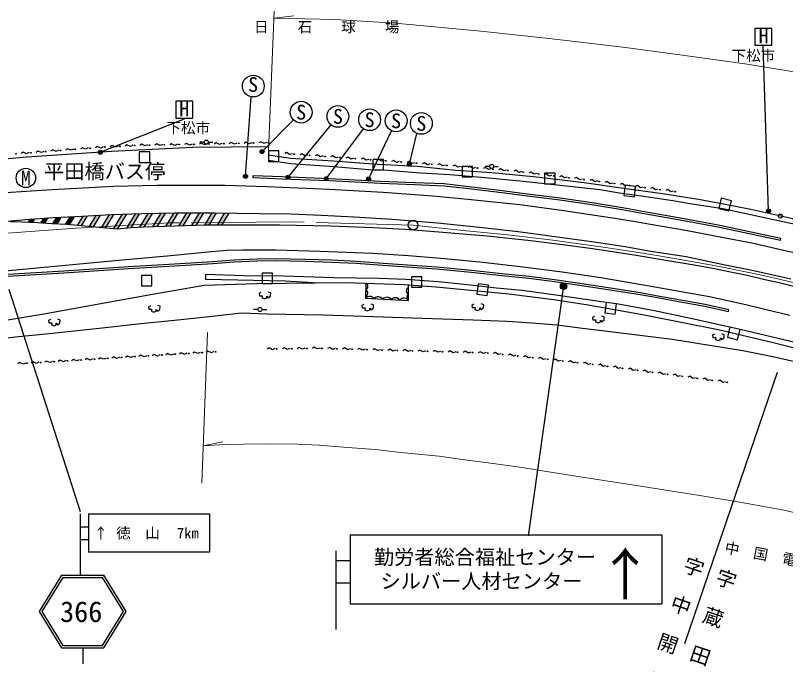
# Model space of a CAD drawing. Units: millimetres at full size, sheet at 1:1000; details may follow other scales. Extents: x 40000 to 680000, y 20000 to 380000.
# Drawn here: x 316140 to 411523, y 259230 to 339678 of the extents above; entities that cross this region are included whole.
import ezdxf
from ezdxf.enums import TextEntityAlignment as Align

# ---------------------------------------------------------------- set-up
doc = ezdxf.new("R2010")
doc.units = ezdxf.units.MM
doc.header["$LTSCALE"] = 1000
doc.linetypes.add('CHAIN', pattern=[18.5, 12, -1.5, 3.5, -1.5])
for name, color, linetype, lineweight in [('M-BGD', 7, 'Continuous', 25), ('M-BGD-EXST', 7, 'Continuous', 25), ('M-BMK', 2, 'CHAIN', 13), ('M-BMK-ROW', 30, 'Continuous', 25), ('M-BMK-SRVR', 3, 'Continuous', 25), ('M-STR-HTXT', 7, 'Continuous', 13), ('M-STR-STRC', 7, 'Continuous', 25)]:
    doc.layers.add(name, color=color, linetype=linetype, lineweight=lineweight)
doc.layers.add('M-BMK-HTXT', color=7, linetype='Continuous')
doc.styles.add('@ＭＳ ゴシック', font='')
doc.styles.add('ＭＳ ゴシック', font='')
doc.styles.get('@ＭＳ ゴシック').set_extended_font_data('@MS Gothic')
doc.styles.get('ＭＳ ゴシック').set_extended_font_data('MS Gothic')

msp = doc.modelspace()

# ---------------------------------------------------------------- hatches: boundary and pattern name
at = {"layer": 'M-BGD-EXST'}
for points in [[(326430, 322593, 0.41421), (326769, 322493, 0.41421), (326869, 322832, 1)], [(346470, 322687, 1), (346909, 322926, 0.41421), (346570, 323026, 0.41421)], [(364717, 321122, 0.41421), (365057, 321022, 0.41421), (365157, 321361, 1)], [(344414, 319617, 0.41421), (344753, 319517, 0.41421), (344853, 319856, 0.41421), (344514, 319956, 0.41421)], [(349687, 319504, 0.41421), (350026, 319404, 0.41421), (350126, 319743, 0.41421), (349787, 319843, 0.41421)], [(354414, 319312, 0.41421), (354753, 319212, 0.41421), (354853, 319551, 0.41421), (354514, 319651, 0.41421)], [(359665, 319276, 0.41421), (360005, 319176, 0.41421), (360105, 319515, 1)], [(409197, 315333, 0.41421), (409536, 315233, 0.41421), (409636, 315572, 1)]]:
    msp.add_hatch(color=256, dxfattribs=at).paths.add_polyline_path(points)
at = {"layer": 'M-STR-STRC'}
for points in [[(325066, 314838), (324522, 314808), (323829, 313658), (324329, 313615)], [(326695, 314927), (326152, 314897), (325323, 313521), (325818, 313471)], [(328321, 315008), (328022, 314999), (327782, 314986), (326808, 313371), (327304, 313321)], [(329924, 315054), (329390, 315039), (328294, 313221), (328790, 313171)], [(331528, 315100), (330994, 315084), (329923, 313307), (330433, 313370), (330487, 313372)], [(333127, 315137), (332595, 315125), (331565, 313416), (332032, 313436), (332103, 313438)], [(334724, 315172), (334192, 315160), (333175, 313472), (333710, 313489)], [(336317, 315199), (335903, 315198), (335789, 315195), (334782, 313524), (335317, 313541)], [(337896, 315204), (337370, 315202), (336389, 313575), (336925, 313592)], [(339475, 315208), (338949, 315207), (337996, 313626), (338532, 313643)], [(341051, 315208), (340757, 315212), (340527, 315211), (339603, 313678), (339774, 313683), (340132, 313683)], [(342616, 315190), (342095, 315196), (341183, 313684), (341709, 313684)], [(318538, 314469), (317987, 314425), (317738, 314013), (318253, 313996)], [(320192, 314598), (319641, 314555), (319276, 313949), (319782, 313916)], [(321825, 314691), (321286, 314668), (320794, 313853), (321305, 313828)], [(323443, 314760), (322903, 314737), (322326, 313780), (322497, 313771), (322830, 313743)], [(384367, 306340, 1), (383692, 305911, 1)]]:
    msp.add_hatch(color=256, dxfattribs=at).paths.add_polyline_path(points)

# ---------------------------------------------------------------- linework, layer by layer
at = {"layer": 'M-BGD'}
for p, q in [((339528, 323969), (338978, 323969)), ((340028, 323969), (340595, 323969)), ((374861, 320963), (374311, 320963)), ((375361, 320963), (375929, 320963)), ((345577, 319551), (345587, 319800)), ((410888, 311797), (410940, 312042)), ((346193, 303231), (345643, 303231)), ((346693, 303231), (347260, 303231)), ((404449, 302952), (404502, 303196))]:
    msp.add_line(p, q, dxfattribs=at)
for points in [[(347544, 323378), (338118, 323304), (328060, 322805), (317541, 322115), (309352, 321382)], [(326994, 323388), (326707, 323246), (326275, 323434), (326051, 323274)], [(328833, 323485), (328544, 323347), (328115, 323541), (327889, 323384)], [(330672, 323579), (330383, 323441), (329954, 323635), (329728, 323478)], [(332514, 323637), (332221, 323508), (331798, 323716), (331567, 323567)], [(334355, 323670), (334062, 323542), (333639, 323750), (333408, 323600)], [(336196, 323704), (335903, 323575), (335480, 323783), (335249, 323634)], [(338037, 323737), (337744, 323609), (337321, 323817), (337090, 323667)], [(339879, 323771), (339585, 323642), (339162, 323851), (338931, 323701)], [(341719, 323810), (341427, 323680), (341003, 323885), (340773, 323734)], [(343560, 323855), (343268, 323725), (342844, 323930), (342614, 323779)], [(345401, 323901), (345109, 323770), (344685, 323976), (344454, 323824)], [(347242, 323946), (346950, 323815), (346526, 324021), (346295, 323870)], [(317814, 322676), (317529, 322530), (317094, 322712), (316872, 322549)], [(319649, 322819), (319364, 322673), (318930, 322856), (318708, 322693)], [(321485, 322963), (321200, 322817), (320766, 322999), (320544, 322836)], [(323321, 323106), (323036, 322960), (322602, 323143), (322380, 322980)], [(325157, 323250), (324872, 323104), (324437, 323286), (324216, 323123)], [(350439, 322536), (350135, 322435), (349733, 322681), (349489, 322553)], [(352331, 322397), (352027, 322296), (351625, 322542), (351381, 322414)], [(354222, 322258), (353919, 322157), (353517, 322403), (353273, 322275)], [(412424, 314486), (407208, 315605), (403825, 316269), (400750, 316872), (396268, 317584), (390600, 318371), (386855, 318868), (383525, 319308), (380263, 319670), (375144, 320183), (370727, 320471), (365905, 320954), (361027, 321210), (355493, 321603), (350193, 321965), (347475, 322362)], [(347475, 321754), (350233, 321339), (355555, 320955), (360411, 320532)], [(356114, 322119), (355810, 322018), (355408, 322264), (355164, 322136)], [(358006, 321980), (357702, 321879), (357300, 322125), (357056, 321997)], [(359898, 321840), (359594, 321739), (359192, 321985), (358948, 321857)], [(361789, 321701), (361485, 321599), (361083, 321846), (360840, 321718)], [(363681, 321561), (363377, 321459), (362975, 321706), (362731, 321578)], [(365573, 321421), (365269, 321320), (364867, 321566), (364623, 321438)], [(361711, 320532), (366302, 320164), (369953, 319947), (373855, 319640), (379033, 319134), (383221, 318677), (388519, 318100), (391190, 317630), (393697, 317324), (397538, 316750), (399937, 316344), (403737, 315729), (406417, 315159), (411194, 314140), (414507, 313421)], [(367464, 321281), (367161, 321180), (366759, 321426), (366515, 321298)], [(369355, 321128), (369051, 321029), (368651, 321279), (368406, 321153)], [(371246, 320972), (370941, 320873), (370541, 321123), (370296, 320997)], [(373136, 320816), (372832, 320718), (372432, 320967), (372187, 320842)], [(375027, 320661), (374722, 320562), (374322, 320812), (374077, 320686)], [(376917, 320505), (376613, 320406), (376213, 320656), (375968, 320530)], [(378806, 320317), (378498, 320228), (378107, 320491), (377857, 320374)], [(410888, 311797), (403324, 313396), (398903, 314220), (394442, 315005), (391285, 315590), (387520, 316193), (383551, 316765), (379215, 317339), (376378, 317711), (371951, 318231), (369233, 318537), (365611, 318683), (361369, 318846), (355038, 319165), (349147, 319404), (345577, 319551)], [(410940, 312042), (403373, 313641), (398948, 314466), (394486, 315251), (391328, 315836), (387558, 316440), (383585, 317012), (379248, 317586), (376409, 317959), (371979, 318479), (369253, 318787), (365621, 318933), (361380, 319095), (355050, 319415), (349157, 319654), (345587, 319800)], [(380689, 320088), (380380, 320001), (379991, 320266), (379741, 320150)], [(382572, 319857), (382263, 319770), (381874, 320036), (381624, 319920)], [(384454, 319627), (384146, 319540), (383756, 319805), (383507, 319689)], [(386337, 319396), (386029, 319309), (385639, 319575), (385389, 319459)], [(388219, 319157), (387910, 319073), (387523, 319343), (387272, 319229)], [(390100, 318907), (389790, 318823), (389403, 319093), (389152, 318979)], [(391980, 318656), (391671, 318573), (391284, 318843), (391033, 318729)], [(393860, 318406), (393551, 318323), (393164, 318592), (392913, 318479)], [(395740, 318156), (395431, 318073), (395044, 318342), (394793, 318229)], [(397621, 317906), (397311, 317823), (396925, 318092), (396674, 317979)], [(404502, 303196), (401563, 303839), (398292, 304415), (395714, 304905), (393554, 305300), (391167, 305658), (388215, 306143), (385750, 306494), (382635, 306949), (379770, 307314), (376395, 307673), (372617, 308072), (368320, 308483), (361678, 308935), (358368, 309165), (355307, 309327), (352028, 309422), (348292, 309528), (346027, 309490), (343226, 309366), (340577, 309157), (335861, 308871), (330162, 308528), (322119, 307975), (315203, 307575)], [(404449, 302952), (401515, 303594), (398247, 304169), (395668, 304659), (393513, 305053), (391128, 305411), (388177, 305896), (385715, 306247), (382601, 306702), (379741, 307066), (376369, 307425), (372592, 307823), (368300, 308233), (361661, 308685), (358353, 308915), (355296, 309077), (352021, 309172), (348291, 309278), (346034, 309240), (343241, 309116), (340594, 308907), (335876, 308621), (330178, 308278), (322134, 307725), (315217, 307326)], [(389285, 304096), (383345, 304985), (378894, 305589), (375722, 305890), (372143, 306270), (368479, 306651), (364494, 306939), (361184, 307058), (355573, 307149), (349352, 307346), (344449, 307398), (339697, 307582), (339697, 306980), (349573, 306768), (353669, 306531)], [(310482, 301149), (319666, 302696), (327164, 304067), (333126, 305117), (339530, 306245), (345978, 306441), (356953, 306569), (364314, 306340), (368253, 306029), (377231, 305190), (383092, 304442), (387080, 303814), (393822, 302609), (403168, 300766), (409806, 299173), (421176, 296340)], [(359533, 306489), (359505, 304638), (364806, 304353), (364837, 306299)], [(346548, 305343), (346311, 305208), (346353, 304936), (346709, 304945), (346684, 304682), (346998, 304555), (347277, 304699), (347277, 304877), (347413, 304691), (347727, 304894), (347761, 305284), (347455, 305385)], [(332853, 303686), (332616, 303550), (332658, 303279), (333014, 303288), (332989, 303025), (333302, 302898), (333582, 303042), (333582, 303220), (333718, 303033), (334032, 303237), (334065, 303627), (333760, 303728)], [(359290, 303854), (359053, 303718), (359095, 303447), (359451, 303456), (359426, 303193), (359740, 303066), (360019, 303210), (360019, 303388), (360155, 303202), (360469, 303405), (360503, 303795), (360197, 303896)], [(372919, 303892), (372682, 303756), (372724, 303485), (373080, 303493), (373055, 303231), (373369, 303104), (373648, 303248), (373648, 303426), (373784, 303239), (374098, 303443), (374132, 303832), (373827, 303934)], [(404631, 301054), (399964, 302061), (395308, 303066), (390576, 303945)], [(415940, 295996), (409956, 297357), (406230, 298098), (403926, 298477), (400813, 298989), (397526, 299512), (393808, 299973), (389486, 300509), (386375, 300895), (383219, 301286), (380108, 301559), (377056, 301763), (372817, 301907), (366499, 302132), (360488, 302327), (354252, 302512), (347329, 302665), (344134, 302795), (340142, 302321), (335850, 301878), (331690, 301453), (326515, 300880), (320736, 300241), (316151, 299800), (310600, 299179)], [(387856, 302359), (387619, 302223), (387661, 301952), (388017, 301960), (387992, 301698), (388306, 301571), (388585, 301715), (388585, 301893), (388721, 301706), (389035, 301909), (389069, 302299), (388763, 302401)], [(320478, 301988), (320240, 301852), (320283, 301581), (320639, 301590), (320613, 301327), (320927, 301200), (321207, 301344), (321207, 301522), (321343, 301336), (321656, 301539), (321690, 301929), (321385, 302030)], [(447832, 289934), (437591, 292600), (425207, 295824), (418160, 297680), (412156, 299262), (405894, 300743)], [(402719, 300175), (402482, 300039), (402524, 299768), (402880, 299776), (402855, 299514), (403168, 299387), (403448, 299531), (403448, 299709), (403584, 299522), (403898, 299726), (403932, 300115), (403626, 300217)], [(353871, 298457), (353573, 298339), (353158, 298562), (352921, 298421)], [(334039, 297611), (333752, 297470), (333320, 297660), (333096, 297501)], [(335706, 297713), (335418, 297571), (334987, 297762), (334762, 297602)], [(337372, 297814), (337085, 297673), (336653, 297863), (336429, 297704)], [(339039, 297915), (338752, 297774), (338320, 297964), (338096, 297805)], [(340706, 298017), (340418, 297876), (339987, 298066), (339762, 297906)], [(348269, 298384), (347975, 298256), (347553, 298466), (347321, 298317)], [(350136, 298413), (349842, 298285), (349420, 298494), (349188, 298345)], [(352003, 298441), (351709, 298313), (351287, 298523), (351055, 298374)], [(355738, 298407), (355439, 298292), (355026, 298520), (354788, 298381)], [(357604, 298355), (357305, 298240), (356892, 298468), (356655, 298329)], [(359470, 298303), (359172, 298188), (358759, 298415), (358521, 298277)], [(361337, 298251), (361038, 298136), (360625, 298363), (360387, 298224)], [(363203, 298199), (362905, 298083), (362492, 298311), (362254, 298172)], [(365070, 298146), (364771, 298031), (364358, 298259), (364120, 298120)], [(366936, 298094), (366637, 297979), (366225, 298207), (365987, 298068)], [(368803, 298042), (368504, 297927), (368091, 298155), (367853, 298016)], [(370669, 297990), (370370, 297875), (369958, 298102), (369720, 297964)], [(372536, 297938), (372237, 297823), (371824, 298050), (371586, 297911)], [(374402, 297886), (374103, 297770), (373690, 297998), (373453, 297859)], [(376265, 297729), (375957, 297639), (375564, 297899), (375316, 297780)], [(378121, 297526), (377813, 297436), (377420, 297696), (377172, 297577)], [(317373, 296598), (317085, 296456), (316654, 296647), (316429, 296487)], [(319039, 296699), (318752, 296558), (318320, 296748), (318096, 296589)], [(320706, 296800), (320419, 296659), (319987, 296849), (319763, 296690)], [(322373, 296902), (322085, 296760), (321654, 296951), (321429, 296791)], [(324039, 297003), (323752, 296862), (323320, 297052), (323096, 296893)], [(325706, 297104), (325418, 296963), (324987, 297153), (324762, 296994)], [(327373, 297206), (327085, 297065), (326654, 297255), (326429, 297095)], [(329039, 297307), (328752, 297166), (328320, 297356), (328096, 297197)], [(330706, 297408), (330418, 297267), (329987, 297458), (329762, 297298)], [(332372, 297510), (332085, 297369), (331654, 297559), (331429, 297399)], [(379977, 297323), (379670, 297232), (379277, 297493), (379028, 297373)], [(381833, 297119), (381526, 297029), (381133, 297289), (380884, 297170)], [(383689, 296916), (383382, 296825), (382989, 297086), (382740, 296967)], [(385545, 296712), (385238, 296622), (384845, 296882), (384597, 296763)], [(387400, 296499), (387092, 296413), (386703, 296680), (386453, 296565)], [(389252, 296254), (388943, 296170), (388556, 296440), (388305, 296327)], [(391103, 296007), (390793, 295924), (390407, 296193), (390156, 296080)], [(392953, 295761), (392644, 295677), (392257, 295947), (392006, 295833)], [(394804, 295514), (394495, 295431), (394108, 295700), (393857, 295587)], [(396655, 295267), (396346, 295184), (395959, 295454), (395708, 295340)], [(398506, 295021), (398197, 294938), (397810, 295207), (397559, 295094)], [(400357, 294774), (400048, 294691), (399661, 294960), (399410, 294847)], [(402208, 294528), (401898, 294444), (401512, 294714), (401261, 294601)], [(404059, 294281), (403749, 294198), (403362, 294467), (403111, 294354)]]:
    msp.add_lwpolyline(points, dxfattribs=at)
for points in [[(331483, 321452), (332783, 321452), (332783, 322752), (331483, 322752)], [(347475, 321592), (348775, 321592), (348775, 322892), (347475, 322892)], [(360411, 320532), (361711, 320532), (361711, 321832), (360411, 321832)], [(371465, 319668), (372765, 319668), (372765, 320968), (371465, 320968)], [(381680, 318809), (382980, 318809), (382980, 320109), (381680, 320109)], [(391510, 317354), (392801, 317203), (392952, 318494), (391661, 318645)], [(403238, 315753), (404501, 315442), (404812, 316704), (403550, 317015)], [(331751, 306151), (333051, 306151), (333051, 307451), (331751, 307451)], [(346688, 306442), (347988, 306442), (347988, 307742), (346688, 307742)], [(365178, 305989), (366478, 305989), (366478, 307289), (365178, 307289)], [(373287, 305127), (374578, 304977), (374729, 306268), (373438, 306419)], [(389134, 302805), (390425, 302654), (390576, 303945), (389285, 304096)], [(404320, 299792), (405582, 299481), (405894, 300743), (404631, 301054)]]:
    msp.add_lwpolyline(points, close=True, dxfattribs=at)
for centre, radius in [((327227, 323365), 50), ((329066, 323459), 50), ((330905, 323553), 50), ((332746, 323603), 50), ((334587, 323637), 50), ((336428, 323670), 50), ((338269, 323704), 50), ((339778, 323969), 250), ((340111, 323737), 50), ((341952, 323778), 50), ((343793, 323823), 50), ((345633, 323868), 50), ((347474, 323913), 50), ((316211, 322512), 50), ((318047, 322656), 50), ((319883, 322799), 50), ((321719, 322943), 50), ((323555, 323086), 50), ((325391, 323230), 50), ((350667, 322481), 50), ((352559, 322342), 50), ((354450, 322203), 50), ((356342, 322064), 50), ((358234, 321925), 50), ((360125, 321785), 50), ((362017, 321646), 50), ((363909, 321506), 50), ((365801, 321366), 50), ((367692, 321226), 50), ((369583, 321071), 50), ((371473, 320915), 50), ((373364, 320760), 50), ((375111, 320963), 250), ((375254, 320604), 50), ((377145, 320448), 50), ((379031, 320252), 50), ((380914, 320022), 50), ((382797, 319791), 50), ((384679, 319561), 50), ((386562, 319330), 50), ((388444, 319089), 50), ((390324, 318838), 50), ((392204, 318588), 50), ((394084, 318338), 50), ((395965, 318088), 50), ((397845, 317838), 50), ((410884, 314815), 250), ((346443, 303231), 250), ((334272, 297587), 50), ((335939, 297689), 50), ((337606, 297790), 50), ((339272, 297891), 50), ((340939, 297993), 50), ((348500, 298350), 50), ((350367, 298378), 50), ((352234, 298407), 50), ((354101, 298415), 50), ((355968, 298363), 50), ((357834, 298311), 50), ((359701, 298258), 50), ((361567, 298206), 50), ((363434, 298154), 50), ((365300, 298102), 50), ((367166, 298050), 50), ((369033, 297998), 50), ((370899, 297945), 50), ((372766, 297893), 50), ((374632, 297841), 50), ((376490, 297666), 50), ((319273, 296675), 50), ((320939, 296776), 50), ((322606, 296878), 50), ((324272, 296979), 50), ((325939, 297080), 50), ((327606, 297182), 50), ((329272, 297283), 50), ((330939, 297385), 50), ((332606, 297486), 50), ((378346, 297463), 50), ((380203, 297260), 50), ((382059, 297056), 50), ((383915, 296853), 50), ((385771, 296649), 50), ((317606, 296574), 50), ((387625, 296432), 50), ((389476, 296186), 50), ((391327, 295939), 50), ((393178, 295692), 50), ((395029, 295446), 50), ((396879, 295199), 50), ((398730, 294953), 50), ((400581, 294706), 50), ((402432, 294459), 50), ((404283, 294213), 50)]:
    msp.add_circle(centre, radius, dxfattribs=at)
for centre, radius, start, end in [((359359, 306086), 439, 291.65404, 66.66532), ((359347, 305276), 439, 291.65404, 66.66532), ((364938, 305537), 394, 105.64214, 252.52622), ((360012, 304164), 694, 36.93091, 136.92287), ((361073, 304107), 694, 36.93091, 136.92287), ((362134, 304050), 694, 36.93091, 136.92287), ((363195, 303993), 694, 36.93091, 136.92287), ((364254, 303941), 689, 36.71791, 137.11737), ((365086, 304753), 488, 123.13804, 235.01111)]:
    msp.add_arc(centre, radius, start, end, dxfattribs=at)
at = {"layer": 'M-BGD-EXST'}
for p, q in [((407710, 338069), (407710, 335969)), ((409810, 338069), (407710, 338069)), ((409810, 335969), (409810, 338069)), ((407710, 335969), (409810, 335969)), ((409416, 315452), (408750, 335929)), ((344633, 319736), (345357, 329591)), ((336025, 329029), (336025, 326929)), ((338125, 329029), (336025, 329029)), ((338125, 326929), (338125, 329029)), ((326649, 322713), (337066, 326871)), ((336025, 326929), (338125, 326929)), ((346689, 322806), (350578, 326729)), ((349906, 319624), (355231, 326115)), ((354633, 319431), (359256, 325628)), ((359885, 319395), (362728, 325384)), ((364937, 321242), (365868, 325061))]:
    msp.add_line(p, q, dxfattribs=at)
for centre, radius in [((345602, 330919), 1350), ((351535, 327681), 1350), ((356084, 327162), 1350), ((360008, 326749), 1350), ((363291, 326611), 1350), ((366416, 326294), 1350), ((326649, 322713), 250), ((346689, 322806), 250), ((364937, 321242), 250), ((317433, 319535), 1200), ((344633, 319736), 250), ((349906, 319624), 250), ((354633, 319431), 250), ((359885, 319395), 250), ((409416, 315452), 250)]:
    msp.add_circle(centre, radius, dxfattribs=at)
at = {"layer": 'M-BMK'}
msp.add_lwpolyline([(559364, 266067), (535474, 273023), (509311, 280506), (463280, 293085), (442164, 298784), (416556, 305626), (408561, 307468), (403352, 308557), (398275, 309475), (393851, 310221), (389234, 310931), (382712, 311839), (377131, 312470), (371588, 313007), (365394, 313697), (349903, 314093), (335255, 313969), (323635, 313329), (311220, 312426)], dxfattribs=at)
at = {"layer": 'M-BMK-ROW'}
msp.add_line((410461, 295441), (399008, 261818), dxfattribs=at)
at = {"layer": 'M-BMK-SRVR'}
msp.add_circle((365394, 313697), 600, dxfattribs=at)
at = {"layer": 'M-STR-HTXT'}
for p, q in [((347475, 322892), (348205, 340216)), ((348167, 339319), (350605, 339613)), ((339919, 300379), (339235, 281711)), ((339404, 286344), (341809, 286842))]:
    msp.add_line(p, q, dxfattribs=at)
for points in [[(348167, 339319), (355726, 339172), (363183, 338705), (373781, 337723), (382635, 336760), (391678, 335691), (399035, 334728), (406781, 333637), (414830, 332316), (425569, 330360), (435495, 328382), (443646, 326554), (451185, 324827), (460859, 322391), (468368, 320490), (478831, 317543), (489745, 314572), (501907, 311171)], [(415423, 277434), (411308, 278363), (406121, 279320), (400907, 280193), (392751, 281469), (386071, 282511), (378308, 283752), (374700, 284231), (371487, 284653), (368640, 285048), (363835, 285502), (360735, 285896), (357268, 286122), (353773, 286403), (351095, 286544), (347874, 286572), (344379, 286544), (342068, 286516), (339404, 286344)]]:
    msp.add_lwpolyline(points, dxfattribs=at)
at = {"layer": 'M-STR-STRC'}
for p, q in [((323829, 313658), (324522, 314808)), ((324329, 313615), (325066, 314838)), ((325323, 313521), (326152, 314897)), ((325818, 313471), (326695, 314927)), ((326808, 313371), (327782, 314986)), ((327304, 313321), (328321, 315008)), ((328294, 313221), (329390, 315039)), ((328790, 313171), (329924, 315054)), ((329923, 313307), (330994, 315084)), ((330487, 313372), (331528, 315100)), ((331565, 313416), (332595, 315125)), ((332103, 313438), (333127, 315137)), ((333175, 313472), (334192, 315160)), ((333710, 313489), (334724, 315172)), ((334782, 313524), (335789, 315195)), ((335317, 313541), (336317, 315199)), ((336389, 313575), (337370, 315202)), ((336925, 313592), (337896, 315204)), ((337996, 313626), (338949, 315207)), ((338532, 313643), (339475, 315208)), ((339603, 313678), (340527, 315211)), ((340132, 313683), (341051, 315208)), ((341183, 313684), (342095, 315196)), ((341709, 313684), (342616, 315190)), ((317738, 314013), (317987, 314425)), ((318253, 313996), (318538, 314469)), ((319276, 313949), (319641, 314555)), ((319782, 313916), (320192, 314598)), ((320794, 313853), (321286, 314668)), ((321305, 313828), (321825, 314691)), ((322326, 313780), (322903, 314737)), ((322830, 313743), (323443, 314760)), ((315309, 305738), (324171, 278182)), ((384030, 306125), (379653, 275193)), ((324173, 277897), (324173, 270317)), ((325173, 277897), (325173, 273147)), ((325173, 277897), (340173, 277897)), ((340173, 277897), (340173, 273147)), ((324173, 276313), (325173, 276313)), ((324173, 274730), (325173, 274730)), ((357591, 275306), (396205, 275306)), ((357591, 275306), (357591, 266771)), ((396205, 275306), (396205, 266771)), ((340173, 273147), (325173, 273147)), ((355803, 273320), (355803, 263592)), ((355803, 272127), (357591, 272127)), ((321837, 270317), (319073, 265817)), ((322005, 270017), (319425, 265817)), ((321837, 270317), (327109, 270317)), ((322005, 270017), (326941, 270017)), ((329521, 265817), (326941, 270017)), ((329873, 265817), (327109, 270317)), ((355803, 269369), (357591, 269369)), ((357591, 266771), (396205, 266771)), ((319073, 265817), (321837, 261317)), ((319425, 265817), (322005, 261617)), ((326941, 261617), (329521, 265817)), ((327109, 261317), (329873, 265817)), ((322005, 261617), (326941, 261617)), ((321837, 261317), (327109, 261317)), ((324473, 261317), (324473, 259317))]:
    msp.add_line(p, q, dxfattribs=at)
for points in [[(413279, 310072), (410560, 310699), (407536, 311416), (403637, 312167), (399133, 313019), (394795, 313781), (393407, 314027), (390905, 314445), (384074, 315462), (378590, 316203), (372190, 316877), (367846, 317297), (361667, 317740), (354994, 318095), (347231, 318449), (342130, 318593), (333700, 318602), (328304, 318479), (320705, 318073), (314287, 317650)], [(314156, 314103), (317425, 314382), (320854, 314650), (324392, 314801), (328022, 314999), (331843, 315109), (335903, 315198), (340757, 315212), (346375, 315146), (350254, 315082), (354016, 314924), (358114, 314735), (362794, 314427), (368413, 313953), (373613, 313447), (378419, 312895), (382674, 312321), (388123, 311571), (391642, 311041), (394574, 310518), (399206, 309785), (403817, 308826), (407372, 308107), (412181, 307023)], [(412677, 306056), (410885, 306478), (408793, 306959), (406773, 307465), (404702, 307874), (402492, 308308), (399721, 308819), (396671, 309324), (393020, 309942), (390097, 310379), (387329, 310776), (383881, 311235), (379983, 311743), (374545, 312308), (368590, 312833), (364413, 313133), (360458, 313354), (355147, 313579), (348847, 313685), (339774, 313683), (332032, 313436), (330433, 313370), (328802, 313170), (324738, 313580), (322497, 313771), (320663, 313859), (318928, 313972), (316911, 314042), (315551, 314094)], [(310892, 307639), (317071, 308240), (329812, 309422), (334949, 309899), (340410, 310405), (342342, 310586), (344263, 310624), (348447, 310609), (353835, 310450), (360404, 310209), (364813, 309932), (368808, 309587), (373665, 309134), (378644, 308578), (383863, 307901), (388621, 307180), (393919, 306301), (402107, 304845), (406609, 303847), (409097, 303252), (412050, 302532)]]:
    msp.add_lwpolyline(points, dxfattribs=at)
msp.add_circle((384030, 306125), 400, dxfattribs=at)

# ---------------------------------------------------------------- texts
at = {"layer": 'M-BGD-EXST', "style": 'ＭＳ ゴシック'}
for s, height, p in [('H', 1833, (408174, 335682)), ('下松市', 1320, (404835, 333644)), ('H', 1833, (336429, 326617)), ('下松市', 1320, (334852, 324691))]:
    msp.add_text(s, height=height, dxfattribs=at).set_placement(p, align=Align.BOTTOM_LEFT)
msp.add_text('S', height=1833, rotation=358.508, dxfattribs=at).set_placement((344916, 329661), align=Align.BOTTOM_LEFT)
for p in [(351535, 327681), (356084, 327162), (360008, 326749), (363291, 326611), (366416, 326294)]:
    msp.add_text('S', height=1833, rotation=358.508, dxfattribs=at).set_placement(p, align=Align.MIDDLE_CENTER)
msp.add_text('M', height=1833, dxfattribs=at).set_placement((317433, 319535), align=Align.MIDDLE_CENTER)
at = {"layer": 'M-BMK-HTXT', "style": 'ＭＳ ゴシック'}
for s, height, p in [('日\u3000\u3000石\u3000\u3000球\u3000\u3000場', 1320, (345689, 337198)), ('平田橋バス停', 1833, (319695, 318884))]:
    msp.add_text(s, height=height, dxfattribs=at).set_placement(p, align=Align.BOTTOM_LEFT)
at = {"layer": 'M-BMK-HTXT'}
for s, height, rotation, style, p in [('中\u3000国\u3000電\u3000力（株）', 1320, 349.357, 'ＭＳ ゴシック', (403830, 272735)), ('字\u3000中\u3000開\u3000作', 1833, 251.188, '@ＭＳ ゴシック', (399171, 273000)), ('字\u3000蔵\u3000田', 1833, 251.188, '@ＭＳ ゴシック', (403186, 271517))]:
    msp.add_text(s, height=height, rotation=rotation, dxfattribs=dict(at, style=style)).set_placement(p, align=Align.BOTTOM_LEFT)
at = {"layer": 'M-STR-STRC', "style": 'ＭＳ ゴシック'}
for s, height, p in [('↑', 1320, (326723, 275522)), ('徳\u3000山', 1320, (331323, 275522)), ('7km', 1320, (337498, 275522)), ('↑', 5132, (391663, 270428)), ('366', 2566, (324291, 265790))]:
    msp.add_text(s, height=height, dxfattribs=at).set_placement(p, align=Align.MIDDLE_CENTER)
for s, p in [('勤労者総合福祉センター', (360540, 271084)), ('シルバー人材センター', (361358, 268110))]:
    msp.add_text(s, height=1833, dxfattribs=at).set_placement(p, align=Align.BOTTOM_LEFT)

doc.saveas('drawing.dxf')
